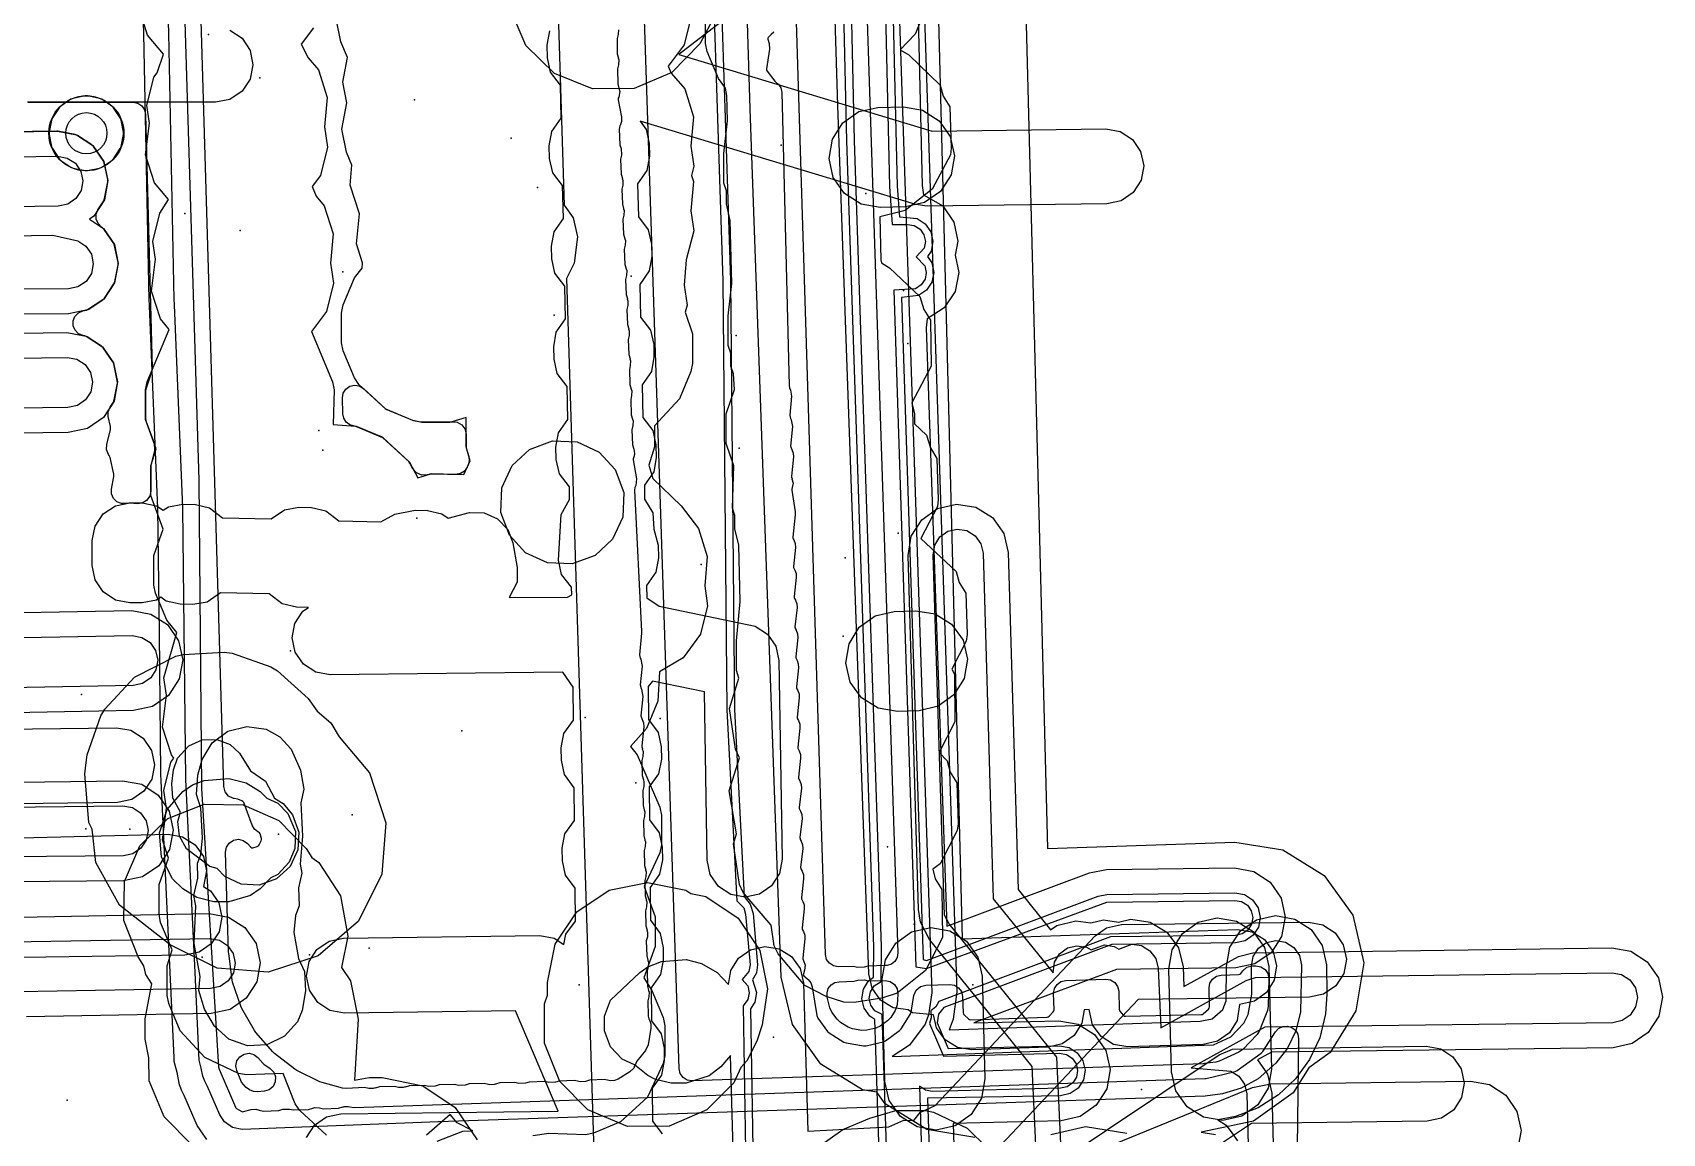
# Model space of a CAD drawing. Header units: metres. Extents: x 17722 to 17999, y 13535 to 15917.
# Drawn here: x 17805 to 17870.2, y 14778 to 14822 of the extents above; entities that cross this region are included whole.
import ezdxf

# ---------------------------------------------------------------- set-up
doc = ezdxf.new("R2010")
doc.units = ezdxf.units.M
for name, color, linetype in [('AI_GREENING_ALLOWED_ZONE', 4, 'Continuous'), ('AI_GREENING_EXCLUSIONS', 1, 'Continuous'), ('AI_GREENING_LAWN', 82, 'Continuous'), ('AI_GREENING_REJECTED', 6, 'Continuous'), ('AI_GREENING_SHRUBS', 92, 'Continuous')]:
    doc.layers.add(name, color=color, linetype=linetype)

# ---------------------------------------------------------------- blocks, each defined once
blk = doc.blocks.new('AI_SHRUB')
for radius in [1, 0.55]:
    blk.add_circle((0, 0), radius)

msp = doc.modelspace()

# ---------------------------------------------------------------- linework, layer by layer
at = {"layer": 'AI_GREENING_ALLOWED_ZONE'}
msp.add_lwpolyline([(17804.783, 14819.215), (17808.981, 14819.215), (17809.17, 14819.178), (17809.33, 14819.073), (17809.44, 14818.915), (17809.481, 14818.728), (17809.74, 14808.584), (17809.715, 14808.415), (17809.495, 14807.746), (17809.482, 14807.669), (17809.482, 14806.564), (17809.497, 14806.48), (17809.821, 14805.576), (17809.837, 14805.291), (17809.697, 14804.706), (17809.69, 14804.648), (17809.69, 14803.659), (17809.647, 14803.456), (17809.525, 14803.288), (17809.347, 14803.184), (17809.141, 14803.161), (17808.885, 14803.186), (17808.812, 14803.183), (17808.709, 14803.162), (17808.515, 14803.162), (17808.336, 14803.236), (17808.198, 14803.372), (17808.122, 14803.55), (17808.12, 14803.744), (17808.212, 14804.241), (17808.211, 14804.337), (17808.069, 14805.004), (17808.031, 14805.093), (17808.005, 14805.131), (17807.925, 14805.323), (17807.931, 14805.531), (17808.075, 14806.132), (17808.077, 14806.241), (17807.991, 14806.644), (17807.988, 14806.839), (17808.06, 14807.02), (17808.193, 14807.224), (17808.229, 14807.314), (17808.353, 14807.984), (17808.351, 14808.081), (17808.21, 14808.748), (17808.171, 14808.836), (17807.785, 14809.398), (17807.716, 14809.466), (17807.144, 14809.837), (17807.054, 14809.873), (17806.983, 14809.886), (17806.801, 14809.959), (17806.661, 14810.095), (17806.584, 14810.275), (17806.582, 14810.471), (17806.656, 14810.652), (17806.793, 14810.792), (17806.974, 14810.868), (17807.117, 14810.897), (17807.206, 14810.934), (17807.771, 14811.316), (17807.839, 14811.385), (17808.215, 14811.954), (17808.251, 14812.043), (17808.381, 14812.712), (17808.381, 14812.809), (17808.244, 14813.477), (17808.207, 14813.566), (17807.825, 14814.131), (17807.756, 14814.199), (17807.718, 14814.224), (17807.58, 14814.361), (17807.504, 14814.54), (17807.502, 14814.734), (17807.574, 14814.914), (17807.809, 14815.275), (17807.845, 14815.365), (17807.969, 14816.035), (17807.968, 14816.132), (17807.826, 14816.799), (17807.788, 14816.888), (17807.401, 14817.45), (17807.332, 14817.517), (17806.76, 14817.888), (17806.76, 14817.888), (17806.671, 14817.924), (17805.976, 14818.053), (17805.927, 14818.057), (17800.008, 14817.979)], dxfattribs=at)
msp.add_lwpolyline([(17817.357, 14807.388), (17817.39, 14807.579), (17817.493, 14807.743), (17817.65, 14807.855), (17817.839, 14807.899), (17818.03, 14807.868), (17818.195, 14807.767), (17819.06, 14806.971), (17819.132, 14806.925), (17820.153, 14806.498), (17820.2, 14806.484), (17820.473, 14806.429), (17820.523, 14806.424), (17821.648, 14806.424), (17821.727, 14806.435), (17821.939, 14806.421), (17822.127, 14806.32), (17822.255, 14806.149), (17822.3, 14805.941), (17822.3, 14805.465), (17822.31, 14805.395), (17822.411, 14805.051), (17822.43, 14804.874), (17822.385, 14804.701), (17822.347, 14804.618), (17822.235, 14804.463), (17822.072, 14804.362), (17821.883, 14804.329), (17820.926, 14804.348), (17820.853, 14804.339), (17820.756, 14804.311), (17820.531, 14804.3), (17820.324, 14804.388), (17820.177, 14804.559), (17820.058, 14804.785), (17820.006, 14804.852), (17818.996, 14805.781), (17818.924, 14805.828), (17817.918, 14806.248), (17817.84, 14806.267), (17817.835, 14806.267), (17817.657, 14806.314), (17817.508, 14806.421), (17817.408, 14806.575), (17817.371, 14806.755), (17817.357, 14807.388)], close=True, dxfattribs=at)
at = {"layer": 'AI_GREENING_EXCLUSIONS'}
for points in [[(17824.852, 14858.95), (17826.222, 14815.1), (17826.584, 14814.594), (17826.76, 14813.834), (17826.626, 14812.786), (17826.314, 14812.167), (17827.659, 14769.142), (17853.756, 14779.812), (17854.487, 14779.961), (17862.472, 14780.066), (17863.239, 14779.924), (17863.893, 14779.499), (17864.336, 14778.856), (17864.498, 14778.093), (17864.356, 14777.326)], [(17838.483, 14857.334), (17840.931, 14783.6), (17840.8, 14782.714), (17840.66, 14782.35), (17840.042, 14781.507), (17839.347, 14781.046), (17852.2, 14781.521), (17852.896, 14781.838), (17853.416, 14782.386), (17853.59, 14782.724), (17853.734, 14783.546), (17853.715, 14784.669), (17853.784, 14785.053), (17853.995, 14785.382), (17854.316, 14785.604), (17854.697, 14785.687), (17855.081, 14785.617), (17855.409, 14785.406), (17855.632, 14785.085), (17855.714, 14784.704), (17855.682, 14782.833), (17855.485, 14782.077), (17855.151, 14781.386), (17854.697, 14780.778), (17853.982, 14780.156), (17853.309, 14779.787), (17852.564, 14779.552), (17851.869, 14779.464), (17821.199, 14778.437), (17813.346, 14778.132), (17812.964, 14778.212), (17812.642, 14778.432), (17812.448, 14778.714), (17811.954, 14779.847), (17811.849, 14780.058), (17811.829, 14780.134), (17811.772, 14780.266), (17811.711, 14780.583), (17811.629, 14780.898), (17811.463, 14784.407), (17811.098, 14792.128), (17810.975, 14802.995), (17810.633, 14811.112), (17810.633, 14811.153), (17810.626, 14811.309), (17810.414, 14821.984), (17809.764, 14843.967)], [(17842.652, 14777.817), (17840.727, 14778.132), (17839.069, 14779.16), (17838.733, 14779.627), (17838.156, 14779.721), (17836.496, 14780.746), (17835.355, 14782.329), (17834.907, 14784.228), (17833.67, 14818.958), (17832.496, 14856.853)], [(17840.347, 14855.638), (17842.15, 14785.753), (17853.164, 14786.128), (17853.742, 14786.034), (17854.239, 14785.726), (17854.581, 14785.25), (17854.714, 14784.68), (17854.62, 14784.103), (17854.312, 14783.605), (17853.836, 14783.264), (17853.242, 14783.129), (17853.147, 14782.494), (17852.836, 14781.998), (17852.36, 14781.659), (17851.789, 14781.528), (17848.772, 14781.438), (17848.195, 14781.536), (17847.699, 14781.846), (17847.359, 14782.323), (17847.227, 14782.924), (17847.018, 14782.917), (17846.93, 14782.388), (17846.623, 14781.894), (17846.144, 14781.551), (17845.578, 14781.419), (17842.533, 14781.315), (17841.955, 14781.41), (17841.458, 14781.718), (17841.116, 14782.193), (17840.995, 14782.712), (17840.164, 14782.797), (17839.978, 14782.911), (17839.379, 14783), (17838.881, 14783.308), (17838.539, 14783.782), (17838.405, 14784.352), (17837.168, 14819.082), (17835.995, 14856.957)], [(17839.516, 14856.356), (17841.93, 14783.633), (17841.785, 14782.545), (17841.623, 14782.123), (17851.669, 14782.459), (17852.149, 14782.561), (17852.57, 14782.928), (17852.709, 14783.277), (17852.715, 14784.652), (17852.854, 14785.42), (17853.276, 14786.076), (17853.917, 14786.521), (17854.68, 14786.686), (17855.448, 14786.548), (17856.104, 14786.125), (17856.549, 14785.484), (17856.714, 14784.721), (17856.735, 14783.548), (17856.679, 14782.751), (17856.446, 14781.8), (17856.041, 14780.929), (17855.483, 14780.16), (17854.793, 14779.512), (17853.987, 14779.003), (17853.082, 14778.652), (17852.366, 14778.517), (17852.37, 14778.514), (17852.702, 14778.309), (17852.702, 14778.309), (17852.702, 14778.309), (17852.93, 14777.992), (17853.158, 14777.675)], [(17838.886, 14775.17), (17838.656, 14782.533), (17838.445, 14782.665), (17838.218, 14782.982), (17838.13, 14783.362), (17838.194, 14783.747), (17838.4, 14784.078), (17838.602, 14784.222), (17838.613, 14785.434), (17837.533, 14817.671), (17836.701, 14853.328)], [(17838.647, 14853.172), (17839.543, 14815.856), (17839.632, 14814.628), (17840.342, 14814.563), (17840.67, 14814.351), (17840.891, 14814.03), (17840.973, 14813.648), (17840.903, 14813.265), (17840.761, 14813.046), (17840.934, 14812.788), (17841.011, 14812.405), (17840.935, 14812.023), (17840.719, 14811.698), (17840.394, 14811.481), (17839.721, 14811.404), (17840.58, 14784.932), (17840.712, 14784.884), (17847.59, 14787.465), (17847.928, 14787.529), (17853.052, 14787.596), (17853.435, 14787.525), (17853.762, 14787.313), (17853.983, 14786.991), (17854.065, 14786.61), (17853.994, 14786.226), (17853.781, 14785.899), (17853.46, 14785.678), (17853.078, 14785.596), (17848.129, 14785.531), (17841.415, 14783.011), (17841.192, 14782.741), (17841.151, 14782.394), (17841.59, 14781.368), (17846.035, 14781.478), (17846.42, 14781.411), (17846.749, 14781.202), (17846.974, 14780.883), (17847.059, 14780.502), (17846.993, 14780.118), (17846.784, 14779.788), (17846.465, 14779.564), (17846.084, 14779.478), (17840.755, 14779.388), (17840.885, 14775.232)], [(17843.936, 14852.235), (17845.558, 14789.371), (17853.045, 14789.626), (17854.97, 14789.311), (17856.628, 14788.283), (17857.767, 14786.699), (17858.212, 14784.8), (17857.897, 14782.875), (17856.869, 14781.216), (17856.011, 14780.599), (17855.383, 14779.597), (17853.794, 14778.466), (17851.702, 14778.024), (17852.272, 14777.925)], [(17839.691, 14851.805), (17840.542, 14815.888), (17840.604, 14815.512), (17841.366, 14815.069), (17841.809, 14814.426), (17841.973, 14813.663), (17841.871, 14813.106), (17842.011, 14812.406), (17841.859, 14811.641), (17841.426, 14810.992), (17840.749, 14810.551), (17840.711, 14810.197), (17841.537, 14786.261), (17847.239, 14788.401), (17847.915, 14788.528), (17853.038, 14788.596), (17853.806, 14788.454), (17854.46, 14788.029), (17854.902, 14787.386), (17855.065, 14786.623), (17854.922, 14785.855), (17854.498, 14785.201), (17853.854, 14784.759), (17853.091, 14784.596), (17848.317, 14784.533), (17842.616, 14782.394), (17846.011, 14782.477), (17846.779, 14782.344), (17847.439, 14781.926), (17847.888, 14781.288), (17848.059, 14780.527), (17847.926, 14779.758), (17847.508, 14779.099), (17846.87, 14778.65), (17846.109, 14778.479), (17841.787, 14778.372), (17841.871, 14775.704)], [(17811.927, 14777.733), (17811.54, 14778.295), (17811.022, 14779.485), (17810.912, 14779.71), (17810.894, 14779.779), (17810.834, 14779.917), (17810.739, 14780.41), (17810.63, 14780.851), (17810.623, 14781.008), (17810.623, 14781.009), (17810.099, 14792.081), (17810.096, 14792.341), (17810.094, 14792.38), (17810.032, 14797.987), (17809.975, 14802.974), (17809.634, 14811.072), (17809.633, 14811.122), (17809.626, 14811.287), (17809.414, 14821.963), (17808.766, 14843.905)], [(17838.614, 14843.031), (17839.243, 14815.846), (17839.341, 14814.324), (17839.963, 14814.333), (17840.231, 14814.284), (17840.461, 14814.136), (17840.616, 14813.911), (17840.673, 14813.644), (17840.624, 14813.375), (17840.309, 14813.031), (17840.657, 14812.673), (17840.711, 14812.405), (17840.658, 14812.137), (17840.506, 14811.91), (17840.279, 14811.758), (17839.411, 14811.704), (17840.289, 14784.643), (17840.721, 14784.567), (17847.932, 14787.229), (17853.055, 14787.296), (17853.324, 14787.247), (17853.553, 14787.098), (17853.708, 14786.873), (17853.765, 14786.606), (17853.715, 14786.337), (17853.566, 14786.108), (17853.341, 14785.953), (17853.074, 14785.896), (17848.073, 14785.83), (17841.213, 14783.256), (17841.096, 14783.042), (17840.885, 14782.872), (17840.909, 14782.603), (17840.835, 14782.37), (17841.394, 14781.064), (17846.043, 14781.178), (17846.312, 14781.131), (17846.542, 14780.985), (17846.7, 14780.762), (17846.759, 14780.495), (17846.713, 14780.226), (17846.567, 14779.995), (17846.343, 14779.838), (17846.077, 14779.778), (17840.946, 14779.652), (17840.677, 14779.702), (17840.44, 14779.863), (17840.591, 14775.038)], [(17839.192, 14774.994), (17838.95, 14782.727), (17838.65, 14782.883), (17838.491, 14783.105), (17838.43, 14783.372), (17838.474, 14783.641), (17838.619, 14783.873), (17838.908, 14784.047), (17838.912, 14785.444), (17837.833, 14817.673), (17837.317, 14840.827)], [(17831.737, 14837.655), (17832.576, 14812.08), (17832.736, 14794.914), (17833.13, 14787.271), (17833.405, 14787), (17833.482, 14786.738), (17833.658, 14784.714), (17833.61, 14784.445), (17833.349, 14784.134), (17833.566, 14783.87), (17833.624, 14783.603), (17833.575, 14783.334), (17833.382, 14783.074), (17833.488, 14776.458)], [(17832.037, 14837.664), (17832.875, 14812.089), (17833.036, 14794.927), (17833.422, 14787.446), (17833.671, 14787.139), (17833.781, 14786.765), (17833.958, 14784.72), (17833.912, 14784.4), (17833.755, 14784.114), (17833.924, 14783.608), (17833.854, 14783.224), (17833.684, 14782.961), (17833.787, 14776.58)], [(17816.718, 14777.905), (17815.645, 14778.893), (17815.467, 14779.156), (17814.988, 14780.368), (17813.519, 14780.311), (17813.196, 14780.376), (17811.85, 14781.007), (17810.862, 14782.081), (17810.409, 14783.164), (17810.343, 14783.486), (17810.343, 14784.674), (17810.545, 14785.322), (17810.085, 14786.415), (17810.02, 14786.737), (17810.02, 14787.924), (17810.392, 14788.98), (17810.159, 14789.713), (17810.314, 14790.984), (17810.21, 14791.689), (17810.495, 14792.825), (17810.616, 14792.987), (17810.513, 14793.109), (17810.159, 14794.225), (17810.314, 14795.496), (17810.21, 14796.201), (17810.734, 14798.011), (17810.334, 14798.497), (17809.881, 14799.58), (17809.816, 14799.902), (17809.816, 14801.09), (17810.185, 14802.139), (17809.69, 14803.49), (17809.69, 14804.677), (17809.902, 14805.351), (17809.482, 14806.521), (17809.482, 14807.708), (17809.547, 14808.031), (17810.426, 14810.131), (17810.073, 14810.55), (17809.719, 14811.666), (17809.874, 14812.937), (17809.77, 14813.642), (17810.055, 14814.778), (17810.396, 14815.33), (17809.834, 14815.997), (17809.481, 14817.113), (17809.635, 14818.384), (17809.531, 14819.089), (17809.816, 14820.225), (17809.945, 14820.398), (17810.203, 14821.138), (17809.559, 14821.903), (17809.206, 14823.019)], [(17816.2, 14822.195), (17815.71, 14821.535), (17815.991, 14820.994), (17816.392, 14820.517), (17816.746, 14819.401), (17816.642, 14818.228), (17816.76, 14817.425), (17816.475, 14816.29), (17816.142, 14815.841), (17816.306, 14815.455), (17816.631, 14815.07), (17816.984, 14813.954), (17816.88, 14812.781), (17816.999, 14811.978), (17816.714, 14810.843), (17816.121, 14810.044), (17816.955, 14808.031), (17817.02, 14807.708), (17816.982, 14806.329), (17817.881, 14806.264), (17818.964, 14805.811), (17820.038, 14804.823), (17820.366, 14804.2), (17820.889, 14804.349), (17822.21, 14804.322), (17822.464, 14804.871), (17822.3, 14805.429), (17822.3, 14806.611), (17821.685, 14806.424), (17820.498, 14806.424), (17820.175, 14806.489), (17819.092, 14806.942), (17818.018, 14807.93), (17817.841, 14808.193), (17817.388, 14809.277), (17817.323, 14809.599), (17817.323, 14810.786), (17817.388, 14811.109), (17817.841, 14812.192), (17818.14, 14812.577), (17818.159, 14812.794), (17817.917, 14813.555), (17818.037, 14814.759), (17817.66, 14815.903), (17817.73, 14816.706), (17817.514, 14817.213), (17817.328, 14818.133), (17817.532, 14819.189), (17817.366, 14820.019), (17817.556, 14821.007), (17817.288, 14821.626), (17817.102, 14822.546)], [(17832.283, 14822.725), (17831.656, 14821.553), (17830.533, 14820.409), (17829.024, 14819.762), (17827.363, 14819.746), (17825.841, 14820.366), (17824.697, 14821.489), (17824.05, 14822.998)], [(17831.304, 14822.646), (17831.019, 14821.51), (17830.389, 14820.662), (17830.509, 14820.385), (17831.046, 14819.747), (17831.399, 14818.631), (17831.295, 14817.458), (17831.414, 14816.655), (17831.322, 14816.289), (17831.399, 14816.045), (17831.295, 14814.872), (17831.414, 14814.069), (17831.11, 14812.908), (17831.02, 14811.901), (17831.139, 14811.097), (17831.068, 14810.815), (17831.359, 14809.953), (17831.359, 14808.766), (17831.293, 14808.443), (17830.84, 14807.36), (17829.838, 14806.277), (17829.838, 14805.429), (17829.605, 14804.705), (17829.765, 14804.164), (17830.911, 14803.079), (17831.596, 14802.168), (17831.95, 14801.052), (17831.846, 14799.879), (17831.964, 14799.076), (17831.679, 14797.94), (17830.981, 14797.001), (17830.032, 14796.433), (17829.967, 14795.257), (17829.514, 14794.174), (17828.873, 14793.447), (17829.149, 14793.121), (17830.047, 14791.026), (17830.112, 14790.703), (17830.112, 14789.516), (17830.047, 14789.194), (17829.419, 14787.85), (17829.859, 14786.631), (17829.859, 14785.444), (17829.405, 14784.191), (17829.732, 14783.689), (17830.185, 14782.605), (17830.25, 14782.283), (17830.25, 14781.095), (17830.185, 14780.773), (17829.554, 14779.426), (17828.48, 14778.438), (17827.397, 14777.985), (17827.075, 14777.92), (17825.615, 14777.975), (17824.967, 14777.879)], [(17833.363, 14823.083), (17830.814, 14821.128), (17840.942, 14818.061), (17847.886, 14818.152), (17848.462, 14818.046), (17848.953, 14817.727), (17849.284, 14817.245), (17849.406, 14816.672), (17849.299, 14816.097), (17848.981, 14815.606), (17848.498, 14815.275), (17847.926, 14815.153), (17840.749, 14815.058), (17840.294, 14815.122), (17829.269, 14818.461), (17829.501, 14818.131), (17829.628, 14817.56), (17829.639, 14817.06), (17829.538, 14816.483), (17829.164, 14815.948), (17829.193, 14814.633), (17829.59, 14814.115), (17829.717, 14813.543), (17829.728, 14813.043), (17829.627, 14812.467), (17829.253, 14811.931), (17829.282, 14810.617), (17829.68, 14810.098), (17829.807, 14809.527), (17829.818, 14809.027), (17829.716, 14808.451), (17829.342, 14807.915), (17829.372, 14806.601), (17829.769, 14806.082), (17829.896, 14805.511), (17829.907, 14805.011), (17829.806, 14804.435), (17829.432, 14803.899), (17829.444, 14803.347), (17829.769, 14802.801), (17829.81, 14802.135), (17829.985, 14801.495), (17829.996, 14800.995), (17829.895, 14800.418), (17829.521, 14799.883), (17829.532, 14799.389), (17830.031, 14799.066), (17833.864, 14798.264), (17834.356, 14797.947), (17834.688, 14797.466), (17834.812, 14796.894), (17834.939, 14788.945), (17834.834, 14788.369), (17834.517, 14787.877), (17834.036, 14787.544), (17833.463, 14787.421), (17832.888, 14787.526), (17832.396, 14787.843), (17832.063, 14788.324), (17831.94, 14788.897), (17831.832, 14795.64), (17829.757, 14796.061), (17829.584, 14795.847), (17829.597, 14794.532), (17829.988, 14794.009), (17830.108, 14793.436), (17830.113, 14792.936), (17830.004, 14792.361), (17829.623, 14791.83), (17829.636, 14790.515), (17830.027, 14789.992), (17830.147, 14789.419), (17830.152, 14788.919), (17830.043, 14788.344), (17829.662, 14787.813), (17829.675, 14786.498), (17830.066, 14785.975), (17830.186, 14785.402), (17830.191, 14784.902), (17830.082, 14784.327), (17829.701, 14783.796), (17829.714, 14782.481), (17830.105, 14781.958), (17830.225, 14781.385), (17830.23, 14780.885), (17830.121, 14780.31), (17829.74, 14779.779), (17829.753, 14778.469), (17830.14, 14777.952)], [(17840.724, 14823.019), (17840.27, 14821.936), (17839.671, 14821.317), (17840.013, 14821.119), (17841.266, 14819.899), (17841.387, 14819.454), (17841.65, 14819.026), (17841.703, 14817.385), (17841.672, 14817.114), (17840.948, 14815.743), (17839.862, 14814.886), (17838.849, 14814.63), (17838.889, 14812.916), (17838.917, 14812.792), (17839.239, 14812.598), (17840.453, 14811.446), (17840.613, 14810.933), (17840.875, 14810.506), (17840.911, 14808.654), (17840.13, 14807.192), (17840.243, 14806.754), (17840.243, 14806.349), (17840.713, 14805.903), (17840.872, 14805.391), (17841.135, 14804.963), (17841.189, 14803.322), (17841.157, 14803.051), (17840.494, 14801.764), (17841.905, 14800.449), (17842.025, 14800.003), (17842.288, 14799.576), (17842.342, 14797.935), (17842.31, 14797.663), (17841.729, 14796.536), (17841.835, 14796.341), (17841.857, 14794.429), (17841.226, 14793.204), (17841.544, 14792.871), (17841.665, 14792.426), (17841.927, 14791.998), (17841.981, 14790.357), (17841.949, 14790.086), (17841.267, 14788.761), (17840.966, 14788.538), (17841.07, 14788.153), (17841.333, 14787.726), (17841.355, 14785.813), (17840.672, 14784.488), (17839.545, 14783.585), (17838.929, 14783.389), (17837.83, 14783.208), (17837.407, 14783.228), (17836.704, 14783.456), (17835.856, 14783.886), (17834.778, 14785.155), (17834.631, 14785.48), (17834.511, 14786.305), (17833.385, 14787.605), (17833.238, 14787.931), (17833.002, 14789.561), (17833.119, 14789.952), (17832.83, 14791.677), (17833.24, 14792.995), (17833.076, 14793.342), (17832.84, 14794.971), (17833.217, 14796.185), (17833.113, 14796.486), (17833.113, 14797.673), (17833.261, 14799.249), (17833.206, 14801.498), (17833.057, 14802.159), (17833.057, 14802.684), (17832.953, 14802.984), (17833.007, 14804.677), (17832.705, 14805.566), (17832.705, 14806.754), (17833.042, 14807.726), (17833.003, 14808.354), (17832.891, 14808.657), (17832.891, 14809.178), (17832.784, 14809.482), (17832.784, 14810.669), (17832.93, 14811.972), (17832.868, 14814.49), (17832.717, 14815.155), (17832.717, 14815.676), (17832.611, 14815.979), (17832.611, 14817.167), (17832.756, 14818.469), (17832.734, 14819.489), (17832.684, 14819.785), (17832.392, 14820.163), (17831.939, 14821.246), (17831.874, 14821.569), (17831.874, 14822.756)], [(17812.852, 14822.101), (17813.339, 14821.776), (17813.664, 14821.289), (17813.778, 14820.715), (17813.664, 14820.141), (17813.339, 14819.655), (17812.852, 14819.329), (17812.278, 14819.215), (17804.759, 14819.215)], [(17815.915, 14777.807), (17816.233, 14778.299), (17816.714, 14778.632), (17817.286, 14778.755), (17825.983, 14778.867), (17824.282, 14782.88), (17817.433, 14782.789), (17816.857, 14782.896), (17816.366, 14783.214), (17816.035, 14783.697), (17815.913, 14784.269), (17816.02, 14784.845), (17816.338, 14785.335), (17816.821, 14785.667), (17817.393, 14785.789), (17825.258, 14785.893), (17825.826, 14785.786), (17826.218, 14785.532), (17826.295, 14785.938), (17826.675, 14786.469), (17826.662, 14787.784), (17826.272, 14788.307), (17826.152, 14788.88), (17826.147, 14789.38), (17826.256, 14789.955), (17826.636, 14790.486), (17826.623, 14791.801), (17826.233, 14792.324), (17826.113, 14792.897), (17826.108, 14793.397), (17826.217, 14793.972), (17826.597, 14794.503), (17826.584, 14795.818), (17826.176, 14796.424), (17816.863, 14796.312), (17816.288, 14796.418), (17815.797, 14796.737), (17815.466, 14797.219), (17815.344, 14797.792), (17815.45, 14798.367), (17815.769, 14798.858), (17815.995, 14799.013), (17815.517, 14799.021), (17814.946, 14799.15), (17814.429, 14799.549), (17812.484, 14799.598), (17811.947, 14799.225), (17811.371, 14799.126), (17810.871, 14799.138), (17810.3, 14799.267), (17810.089, 14799.416), (17809.922, 14799.304), (17809.348, 14799.19), (17808.848, 14799.19), (17808.274, 14799.304), (17807.787, 14799.629), (17807.462, 14800.116), (17807.348, 14800.69), (17807.348, 14801.69), (17807.462, 14802.264), (17807.787, 14802.751), (17808.274, 14803.076), (17808.848, 14803.19), (17809.348, 14803.19), (17809.922, 14803.076), (17810.182, 14802.902), (17810.395, 14803.037), (17810.972, 14803.137), (17811.472, 14803.124), (17812.043, 14802.996), (17812.56, 14802.597), (17814.505, 14802.548), (17815.041, 14802.92), (17815.618, 14803.02), (17816.118, 14803.007), (17816.689, 14802.878), (17817.206, 14802.479), (17818.892, 14802.437), (17819.453, 14802.736), (17820.264, 14802.902), (17820.764, 14802.89), (17821.335, 14802.761), (17821.589, 14802.582), (17822.442, 14802.808), (17823.024, 14802.795), (17823.562, 14802.557), (17823.966, 14802.134), (17824.177, 14801.591), (17824.351, 14800.607), (17824.339, 14800.022), (17824.02, 14799.406), (17826.352, 14799.425), (17826.528, 14799.519), (17826.522, 14799.816), (17826.124, 14800.334), (17825.997, 14800.906), (17826.108, 14802.731), (17826.444, 14803.328), (17826.432, 14803.832), (17826.035, 14804.351), (17825.908, 14804.922), (17825.897, 14805.422), (17825.998, 14805.998), (17826.372, 14806.534), (17826.343, 14807.848), (17825.946, 14808.367), (17825.819, 14808.938), (17825.808, 14809.438), (17825.909, 14810.015), (17826.283, 14810.55), (17826.254, 14811.865), (17825.856, 14812.383), (17825.729, 14812.954), (17825.718, 14813.454), (17825.82, 14814.031), (17826.194, 14814.566), (17826.164, 14815.881), (17825.767, 14816.399), (17825.64, 14816.971), (17825.629, 14817.471), (17825.73, 14818.047), (17826.104, 14818.583), (17826.075, 14819.902), (17825.677, 14820.425), (17825.553, 14820.997), (17825.544, 14821.497), (17825.648, 14822.073)], [(17798.365, 14817.957), (17805.952, 14818.057), (17806.719, 14817.915), (17807.373, 14817.49), (17807.816, 14816.847), (17807.978, 14816.084), (17807.836, 14815.317), (17807.411, 14814.662), (17807.237, 14814.542), (17807.797, 14814.172), (17808.234, 14813.525), (17808.39, 14812.761), (17808.242, 14811.995), (17807.812, 14811.344), (17807.165, 14810.907), (17806.401, 14810.751), (17799.341, 14810.714)], [(17798.187, 14816.936), (17805.965, 14817.057), (17806.349, 14816.986), (17806.676, 14816.774), (17806.897, 14816.452), (17806.978, 14816.071), (17806.907, 14815.687), (17806.694, 14815.36), (17806.373, 14815.139), (17805.991, 14815.058), (17798.501, 14814.959)], [(17798.094, 14813.785), (17805.774, 14813.894), (17806.768, 14813.676), (17807.094, 14813.461), (17807.312, 14813.138), (17807.39, 14812.756), (17807.316, 14812.373), (17807.101, 14812.047), (17806.778, 14811.829), (17806.396, 14811.751), (17799.086, 14811.713)], [(17799.694, 14809.918), (17806.335, 14810.006), (17807.103, 14809.864), (17807.757, 14809.439), (17808.199, 14808.796), (17808.362, 14808.033), (17808.22, 14807.265), (17807.795, 14806.611), (17807.152, 14806.169), (17806.388, 14806.006), (17800.264, 14805.925)], [(17799.141, 14808.911), (17806.349, 14809.006), (17806.732, 14808.935), (17807.06, 14808.722), (17807.281, 14808.401), (17807.362, 14808.019), (17807.291, 14807.636), (17807.078, 14807.308), (17806.757, 14807.087), (17806.375, 14807.006), (17799.235, 14806.912)], [(17845.087, 14777.51), (17844.948, 14780.651), (17840.843, 14785.734), (17840.843, 14785.734), (17840.48, 14786.425), (17840.399, 14786.931), (17839.981, 14801.088), (17840.111, 14801.858), (17840.525, 14802.519), (17841.161, 14802.972), (17841.921, 14803.146), (17842.691, 14803.017), (17843.352, 14802.603), (17843.805, 14801.967), (17843.979, 14801.206), (17844.378, 14787.723), (17845.681, 14786.11), (17845.934, 14786.296), (17846.692, 14786.482), (17847.293, 14786.39), (17847.792, 14786.512), (17848.393, 14786.42), (17848.891, 14786.542), (17849.663, 14786.424), (17850.33, 14786.02), (17850.792, 14785.391), (17850.978, 14784.633), (17851.012, 14783.856), (17853.201, 14785.053), (17853.768, 14785.203), (17868.127, 14785.403), (17868.895, 14785.261), (17869.549, 14784.836), (17869.991, 14784.193), (17870.154, 14783.429), (17870.011, 14782.662), (17869.587, 14782.008), (17868.943, 14781.566), (17868.18, 14781.403), (17854.519, 14781.223), (17853.959, 14780.914), (17854.355, 14780.347), (17854.528, 14779.586), (17854.582, 14777.534)], [(17846.086, 14777.555), (17845.933, 14781.023), (17841.621, 14786.362), (17841.621, 14786.362), (17841.439, 14786.708), (17840.981, 14801.118), (17841.046, 14801.502), (17841.253, 14801.833), (17841.571, 14802.059), (17841.951, 14802.147), (17842.336, 14802.082), (17842.666, 14801.875), (17842.893, 14801.557), (17842.98, 14801.177), (17843.388, 14787.357), (17845.784, 14784.391), (17845.841, 14784.825), (17846.043, 14785.159), (17846.357, 14785.39), (17846.736, 14785.483), (17847.122, 14785.424), (17847.308, 14785.311), (17847.836, 14785.513), (17848.222, 14785.454), (17848.408, 14785.341), (17848.936, 14785.543), (17849.321, 14785.484), (17849.655, 14785.282), (17849.886, 14784.967), (17849.979, 14784.588), (17850.085, 14782.202), (17853.508, 14784.091), (17853.88, 14784.21), (17868.141, 14784.403), (17868.524, 14784.332), (17868.851, 14784.119), (17869.072, 14783.798), (17869.154, 14783.416), (17869.083, 14783.033), (17868.87, 14782.705), (17868.549, 14782.484), (17868.167, 14782.403), (17854.255, 14782.219), (17851.31, 14780.594), (17852.886, 14780.466), (17853.216, 14780.258), (17853.442, 14779.939), (17853.528, 14779.559), (17853.583, 14777.507)], [(17800.94, 14798.74), (17808.93, 14798.883), (17809.698, 14798.744), (17810.355, 14798.322), (17810.8, 14797.681), (17810.966, 14796.919), (17810.827, 14796.151), (17810.405, 14795.494), (17809.764, 14795.049), (17809.002, 14794.883), (17801.388, 14794.747)], [(17800.958, 14797.74), (17808.948, 14797.883), (17809.332, 14797.814), (17809.66, 14797.603), (17809.883, 14797.282), (17809.966, 14796.901), (17809.897, 14796.517), (17809.686, 14796.189), (17809.365, 14795.966), (17808.984, 14795.883), (17801.182, 14795.744)], [(17800.457, 14794.098), (17808.321, 14794.202), (17808.897, 14794.096), (17809.388, 14793.777), (17809.719, 14793.295), (17809.841, 14792.722), (17809.734, 14792.147), (17809.416, 14791.656), (17808.933, 14791.324), (17808.361, 14791.203), (17801.411, 14791.111)], [(17800.239, 14791.972), (17808.562, 14792.08), (17809.329, 14791.936), (17809.982, 14791.508), (17810.422, 14790.864), (17810.582, 14790.1), (17810.437, 14789.333), (17810.01, 14788.68), (17809.365, 14788.24), (17808.601, 14788.081), (17801.184, 14788.008)], [(17800.415, 14790.987), (17808.572, 14791.08), (17808.955, 14791.008), (17809.282, 14790.794), (17809.502, 14790.472), (17809.582, 14790.09), (17809.509, 14789.707), (17809.296, 14789.38), (17808.973, 14789.16), (17808.592, 14789.081), (17800.887, 14789.006)], [(17811.352, 14777.49), (17810.228, 14778.634), (17809.624, 14780.078), (17809.608, 14780.999), (17809.459, 14781.749), (17809.459, 14782.551), (17809.738, 14783.952), (17809.49, 14784.336), (17809.413, 14784.678), (17809.413, 14784.678), (17809.182, 14785.036), (17808.608, 14786.487), (17808.633, 14788.047), (17809.253, 14789.48), (17810.374, 14790.566), (17811.825, 14791.14), (17813.385, 14791.115), (17814.818, 14790.495), (17815.904, 14789.374), (17816.135, 14789.016), (17816.415, 14788.805), (17817.274, 14787.474), (17817.578, 14785.859), (17817.323, 14784.606), (17817.677, 14784.077), (17817.981, 14782.546), (17817.838, 14780.099), (17818.426, 14780.216), (17818.948, 14780.211), (17820.574, 14779.876), (17821.871, 14779.008), (17822.739, 14777.711)], [(17800.708, 14789.704), (17810.388, 14789.936), (17810.964, 14789.835), (17811.459, 14789.522), (17811.795, 14789.043), (17811.923, 14788.472), (17811.795, 14787.852), (17812.073, 14787.672), (17812.405, 14787.19), (17812.527, 14786.618), (17812.421, 14786.042), (17812.103, 14785.551), (17811.621, 14785.219), (17811.048, 14785.097), (17803.623, 14784.992)], [(17803.778, 14786.603), (17812.031, 14786.769), (17812.799, 14786.629), (17813.455, 14786.207), (17813.9, 14785.566), (17814.065, 14784.803), (17813.926, 14784.035), (17813.504, 14783.379), (17812.862, 14782.934), (17812.1, 14782.769), (17804.712, 14782.642)], [(17833.017, 14776.4), (17832.878, 14781.095), (17832.49, 14780.639), (17832.026, 14780.282), (17831.099, 14779.985), (17830.505, 14779.985), (17829.883, 14780.136), (17829.574, 14780.29), (17829.041, 14780.721), (17828.54, 14780.95), (17828.081, 14781.435), (17827.835, 14782.074), (17827.835, 14782.668), (17828.081, 14783.307), (17829.256, 14784.406), (17829.578, 14784.63), (17830.116, 14784.847), (17831.099, 14784.926), (17831.721, 14784.775), (17832.348, 14784.406), (17832.798, 14783.934), (17832.892, 14784.486), (17833.202, 14784.982), (17833.679, 14785.322), (17834.249, 14785.453), (17834.827, 14785.356), (17835.323, 14785.045), (17835.662, 14784.568), (17835.793, 14783.998), (17835.968, 14778.059), (17839.205, 14778.231), (17839.812, 14778.503), (17840.211, 14778.494), (17840.463, 14778.805), (17841.063, 14779.092), (17847.461, 14785.872), (17847.922, 14786.194), (17848.516, 14786.325), (17855.992, 14786.424), (17856.567, 14786.317), (17857.058, 14785.999), (17857.39, 14785.516), (17857.512, 14784.944), (17857.405, 14784.369), (17857.086, 14783.878), (17856.604, 14783.546), (17856.032, 14783.424), (17849.191, 14783.334), (17843.245, 14777.033)], [(17804.1, 14785.632), (17812.048, 14785.769), (17812.432, 14785.699), (17812.76, 14785.488), (17812.982, 14785.167), (17813.065, 14784.786), (17812.996, 14784.402), (17812.784, 14784.074), (17812.464, 14783.852), (17812.082, 14783.769), (17804.415, 14783.637)], [(17845.7, 14776.624), (17852.421, 14781.114), (17852.962, 14781.337), (17860.71, 14781.465), (17861.286, 14781.358), (17861.776, 14781.04), (17862.108, 14780.557), (17862.23, 14779.985), (17862.123, 14779.409), (17861.805, 14778.919), (17861.322, 14778.587), (17860.75, 14778.465), (17853.718, 14778.372), (17852.204, 14777.361)], [(17836.455, 14777.471), (17837.373, 14778.134), (17838.456, 14778.587), (17839.485, 14778.885), (17840.672, 14778.885), (17840.995, 14778.82), (17842.342, 14778.189), (17843.152, 14777.379)], [(17821.144, 14777.662), (17822.174, 14778.069), (17822.565, 14778.08), (17821.94, 14778.403), (17821.664, 14778.732), (17820.717, 14777.905)], [(17848.73, 14777.964), (17847.075, 14778.243), (17845.697, 14777.921)]]:
    msp.add_lwpolyline(points, dxfattribs=at)
for points in [[(17839.882, 14815.034), (17838.866, 14815.011), (17838.098, 14815.146), (17837.439, 14815.565), (17836.991, 14816.204), (17836.822, 14816.966), (17836.957, 14817.734), (17837.376, 14818.393), (17838.015, 14818.841), (17838.776, 14819.01), (17839.792, 14819.033), (17840.56, 14818.898), (17841.219, 14818.479), (17841.667, 14817.84), (17841.836, 14817.079), (17841.701, 14816.31), (17841.283, 14815.652), (17840.644, 14815.203), (17839.882, 14815.034)], [(17827.623, 14805.222), (17828.27, 14804.523), (17828.611, 14803.606), (17828.572, 14802.62), (17828.163, 14801.738), (17827.464, 14801.091), (17826.547, 14800.75), (17825.561, 14800.789), (17824.679, 14801.198), (17824.032, 14801.897), (17823.691, 14802.814), (17823.73, 14803.8), (17824.139, 14804.682), (17824.838, 14805.329), (17825.755, 14805.67), (17826.741, 14805.631), (17827.623, 14805.222)], [(17839.557, 14794.851), (17838.787, 14794.978), (17838.124, 14795.39), (17837.669, 14796.024), (17837.492, 14796.784), (17837.618, 14797.554), (17838.03, 14798.217), (17838.664, 14798.671), (17839.424, 14798.849), (17840.291, 14798.878), (17841.061, 14798.751), (17841.724, 14798.339), (17842.178, 14797.705), (17842.356, 14796.945), (17842.229, 14796.175), (17841.817, 14795.512), (17841.183, 14795.057), (17840.423, 14794.88), (17839.557, 14794.851)], [(17809.035, 14796.227), (17810.687, 14797.058), (17810.988, 14797.135), (17812.631, 14797.222), (17812.939, 14797.177), (17814.49, 14796.629), (17814.757, 14796.47), (17815.98, 14795.37), (17816.348, 14794.861), (17816.89, 14794.397), (17817.219, 14793.84), (17818.435, 14792.39), (17819.088, 14790.391), (17818.937, 14788.345), (17817.999, 14786.468), (17816.39, 14785.079), (17814.391, 14784.426), (17812.345, 14784.577), (17810.468, 14785.515), (17808.432, 14787.105), (17807.495, 14788.816), (17807.351, 14790.146), (17807.214, 14790.411), (17807.05, 14792.355), (17807.102, 14792.814), (17807.147, 14793.121), (17807.695, 14794.672), (17807.854, 14794.94), (17809.035, 14796.227)], [(17811.687, 14789.121), (17811.752, 14789.802), (17811.692, 14790.984), (17811.513, 14791.524), (17811.569, 14792.302), (17811.746, 14792.924), (17812.146, 14793.594), (17812.772, 14794.06), (17813.529, 14794.251), (17814.301, 14794.138), (17814.858, 14793.832), (17815.309, 14793.341), (17815.676, 14792.507), (17815.809, 14791.738), (17815.687, 14791.192), (17815.754, 14789.858), (17815.669, 14788.743), (17815.733, 14788.382), (17815.603, 14787.799), (17815.622, 14787.079), (17815.473, 14786.693), (17815.407, 14786.004), (17815.594, 14784.968), (17815.841, 14784.454), (17815.884, 14783.674), (17815.751, 14782.888), (17815.556, 14782.443), (17815.035, 14781.861), (17814.332, 14781.523), (17813.553, 14781.48), (17812.817, 14781.738), (17812.235, 14782.258), (17811.837, 14782.949), (17811.607, 14783.694), (17811.659, 14784.251), (17811.422, 14785.565), (17811.491, 14787.07), (17811.418, 14787.486), (17811.573, 14788.187), (17811.558, 14788.786), (17811.687, 14789.121)], [(17811.687, 14789.121), (17811.752, 14789.802), (17811.692, 14790.984), (17811.513, 14791.524), (17811.569, 14792.302), (17811.746, 14792.924), (17812.146, 14793.594), (17812.772, 14794.06), (17813.529, 14794.251), (17814.301, 14794.138), (17814.858, 14793.832), (17815.309, 14793.341), (17815.676, 14792.507), (17815.809, 14791.738), (17815.687, 14791.192), (17815.754, 14789.858), (17815.669, 14788.743), (17815.733, 14788.382), (17815.603, 14787.799), (17815.622, 14787.079), (17815.473, 14786.693), (17815.407, 14786.004), (17815.594, 14784.968), (17815.841, 14784.454), (17815.884, 14783.674), (17815.751, 14782.888), (17815.556, 14782.443), (17815.035, 14781.861), (17814.332, 14781.523), (17813.553, 14781.48), (17812.817, 14781.738), (17812.235, 14782.258), (17811.837, 14782.949), (17811.607, 14783.694), (17811.659, 14784.251), (17811.422, 14785.565), (17811.491, 14787.07), (17811.418, 14787.486), (17811.573, 14788.187), (17811.558, 14788.786), (17811.687, 14789.121)], [(17811.746, 14793.718), (17812.331, 14793.731), (17812.863, 14793.527), (17813.244, 14793.188), (17813.682, 14792.47), (17814.281, 14792.063), (17814.642, 14791.377), (17814.98, 14791.171), (17815.361, 14790.716), (17815.607, 14790.024), (17815.572, 14789.311), (17815.263, 14788.651), (17814.716, 14788.153), (17814.024, 14787.907), (17813.311, 14787.942), (17812.651, 14788.251), (17812.346, 14788.568), (17812.057, 14788.652), (17811.115, 14789.352), (17810.834, 14789.866), (17810.771, 14790.447), (17810.883, 14790.828), (17810.577, 14791.379), (17810.528, 14791.962), (17810.593, 14792.514), (17810.758, 14792.979), (17811.21, 14793.482), (17811.746, 14793.718)], [(17814.059, 14787.752), (17813.675, 14787.495), (17812.811, 14787.233), (17812.217, 14787.233), (17811.528, 14787.411), (17810.968, 14787.752), (17810.563, 14788.158), (17810.122, 14789.017), (17810.043, 14790), (17810.349, 14790.931), (17810.968, 14791.654), (17811.353, 14791.911), (17811.828, 14792.095), (17812.811, 14792.174), (17813.499, 14791.995), (17814.059, 14791.654), (17814.331, 14791.382), (17814.772, 14791.178), (17815.178, 14790.772), (17815.477, 14790.054), (17815.458, 14789.363), (17815.231, 14788.821), (17814.772, 14788.336), (17814.493, 14788.199), (17814.059, 14787.752)], [(17828.027, 14787.708), (17829.558, 14788.012), (17831.089, 14787.708), (17831.288, 14787.574), (17831.891, 14787.455), (17833.188, 14786.587), (17834.056, 14785.29), (17834.36, 14783.759), (17834.139, 14782.318), (17833.927, 14781.663), (17833.534, 14780.873), (17833.285, 14780.606), (17833.013, 14779.993), (17831.933, 14778.913), (17830.424, 14778.266), (17828.763, 14778.25), (17827.177, 14778.913), (17826.054, 14780.057), (17825.434, 14781.579), (17825.434, 14783.163), (17825.558, 14783.499), (17825.558, 14784.012), (17825.862, 14785.543), (17826.73, 14786.84), (17828.027, 14787.708)], [(17842.921, 14779.388), (17842.505, 14778.728), (17841.868, 14778.276), (17841.107, 14778.103), (17840.338, 14778.235), (17839.678, 14778.65), (17839.226, 14779.287), (17839.053, 14780.048), (17838.941, 14784.154), (17839.072, 14784.923), (17839.487, 14785.584), (17840.124, 14786.035), (17840.885, 14786.208), (17841.654, 14786.077), (17842.315, 14785.661), (17842.766, 14785.025), (17842.939, 14784.264), (17843.052, 14780.157), (17842.921, 14779.388)], [(17854.405, 14784.655), (17854.517, 14780.549), (17854.386, 14779.779), (17853.971, 14779.119), (17853.334, 14778.668), (17852.573, 14778.495), (17851.804, 14778.626), (17851.143, 14779.041), (17850.692, 14779.678), (17850.519, 14780.439), (17850.406, 14784.545), (17850.538, 14785.314), (17850.953, 14785.975), (17851.59, 14786.426), (17852.351, 14786.599), (17853.12, 14786.468), (17853.781, 14786.052), (17854.232, 14785.416), (17854.405, 14784.655)]]:
    msp.add_lwpolyline(points, close=True, dxfattribs=at)
at = {"layer": 'AI_GREENING_LAWN'}
for points in [[(17828.397, 14822.11), (17828.385, 14821.921), (17828.342, 14821.761), (17828.349, 14821.158), (17828.396, 14820.982), (17828.39, 14820.98), (17828.413, 14820.907), (17828.401, 14820.717), (17828.358, 14820.558), (17828.365, 14819.955), (17828.412, 14819.778), (17828.408, 14819.777), (17828.446, 14819.642), (17828.405, 14819.419), (17828.388, 14819.378), (17828.379, 14819.343), (17828.38, 14819.307), (17828.512, 14818.613), (17828.515, 14818.442), (17828.46, 14818.28), (17828.455, 14818.271), (17828.425, 14818.143), (17828.452, 14817.518), (17828.501, 14817.365), (17828.513, 14817.097), (17828.476, 14816.941), (17828.501, 14816.339), (17828.553, 14816.164), (17828.546, 14816.162), (17828.572, 14816.089), (17828.565, 14815.9), (17828.527, 14815.739), (17828.552, 14815.136), (17828.604, 14814.961), (17828.597, 14814.959), (17828.623, 14814.887), (17828.616, 14814.697), (17828.578, 14814.536), (17828.603, 14813.934), (17828.655, 14813.759), (17828.648, 14813.757), (17828.674, 14813.685), (17828.667, 14813.495), (17828.629, 14813.334), (17828.654, 14812.732), (17828.706, 14812.557), (17828.699, 14812.555), (17828.725, 14812.483), (17828.718, 14812.293), (17828.68, 14812.132), (17828.705, 14811.53), (17828.757, 14811.354), (17828.751, 14811.352), (17828.776, 14811.28), (17828.769, 14811.09), (17828.732, 14810.929), (17828.756, 14810.327), (17828.808, 14810.152), (17828.802, 14810.15), (17828.827, 14810.078), (17828.82, 14809.888), (17828.783, 14809.727), (17828.807, 14809.125), (17828.859, 14808.95), (17828.853, 14808.948), (17828.879, 14808.876), (17828.871, 14808.686), (17828.834, 14808.525), (17828.858, 14807.923), (17828.91, 14807.747), (17828.904, 14807.746), (17828.93, 14807.673), (17828.922, 14807.483), (17828.885, 14807.323), (17828.909, 14806.72), (17828.961, 14806.545), (17828.955, 14806.543), (17828.981, 14806.471), (17828.973, 14806.281), (17828.936, 14806.12), (17828.96, 14805.518), (17829.012, 14805.343), (17829.01, 14805.342), (17829.03, 14805.29), (17829.037, 14805.127), (17829.008, 14805.03), (17829.012, 14805.028), (17828.99, 14804.955), (17828.99, 14804.918), (17829.119, 14804.16), (17829.089, 14803.887), (17829.056, 14803.805), (17829.038, 14803.699), (17829.315, 14798.053), (17829.314, 14797.987), (17829.241, 14797.112), (17829.267, 14796.98), (17829.288, 14796.94), (17829.34, 14796.667), (17829.271, 14795.912), (17829.299, 14795.775), (17829.319, 14795.737), (17829.375, 14795.452), (17829.297, 14794.674), (17829.299, 14794.637), (17829.312, 14794.603), (17829.351, 14794.533), (17829.403, 14794.389), (17829.41, 14794.237), (17829.327, 14793.472), (17829.329, 14793.435), (17829.356, 14793.363), (17829.349, 14793.36), (17829.388, 14793.245), (17829.378, 14793.055), (17829.337, 14792.895), (17829.35, 14792.292), (17829.399, 14792.116), (17829.393, 14792.115), (17829.417, 14792.042), (17829.407, 14791.852), (17829.366, 14791.692), (17829.379, 14791.089), (17829.428, 14790.913), (17829.422, 14790.911), (17829.446, 14790.839), (17829.436, 14790.649), (17829.395, 14790.489), (17829.408, 14789.886), (17829.457, 14789.71), (17829.451, 14789.708), (17829.475, 14789.636), (17829.465, 14789.446), (17829.424, 14789.286), (17829.438, 14788.683), (17829.486, 14788.507), (17829.48, 14788.505), (17829.505, 14788.433), (17829.494, 14788.243), (17829.453, 14788.083), (17829.467, 14787.48), (17829.515, 14787.304), (17829.509, 14787.302), (17829.534, 14787.23), (17829.523, 14787.04), (17829.482, 14786.88), (17829.496, 14786.277), (17829.544, 14786.101), (17829.538, 14786.099), (17829.563, 14786.027), (17829.552, 14785.837), (17829.511, 14785.677), (17829.525, 14785.074), (17829.573, 14784.898), (17829.567, 14784.896), (17829.592, 14784.824), (17829.581, 14784.634), (17829.54, 14784.474), (17829.554, 14783.871), (17829.602, 14783.695), (17829.596, 14783.693), (17829.621, 14783.621), (17829.61, 14783.431), (17829.569, 14783.271), (17829.583, 14782.668), (17829.615, 14782.552), (17829.637, 14782.514), (17829.694, 14782.354), (17829.695, 14782.184), (17829.585, 14781.522), (17829.478, 14781.288), (17829.13, 14780.863), (17829.05, 14780.681), (17829.044, 14780.683), (17829.006, 14780.584), (17828.851, 14780.433), (17828.387, 14780.148), (17828.232, 14780.085), (17828.064, 14780.077), (17828.014, 14780.092), (17828.013, 14780.087), (17827.835, 14780.126), (17827.233, 14780.106), (17827.075, 14780.056), (17826.886, 14780.035), (17826.812, 14780.055), (17826.811, 14780.049), (17826.632, 14780.088), (17826.03, 14780.067), (17825.877, 14780.019), (17825.609, 14780.011), (17825.453, 14780.049), (17824.827, 14780.029), (17824.674, 14779.981), (17824.406, 14779.972), (17824.25, 14780.01), (17823.648, 14779.992), (17823.472, 14779.942), (17823.471, 14779.945), (17823.419, 14779.925), (17823.256, 14779.92), (17823.203, 14779.936), (17823.202, 14779.934), (17823.024, 14779.972), (17822.421, 14779.952), (17822.269, 14779.904), (17822.001, 14779.895), (17821.844, 14779.933), (17821.219, 14779.913), (17821.066, 14779.865), (17820.798, 14779.857), (17820.642, 14779.895), (17820.04, 14779.877), (17819.864, 14779.827), (17819.862, 14779.833), (17819.789, 14779.808), (17819.6, 14779.817), (17819.439, 14779.856), (17818.837, 14779.838), (17818.661, 14779.788), (17818.659, 14779.794), (17818.59, 14779.77), (17818.405, 14779.776), (17818.232, 14779.815), (17817.524, 14779.769), (17817.362, 14779.785), (17816.539, 14780.005), (17816.448, 14780.04), (17815.536, 14780.489), (17815.453, 14780.541), (17814.639, 14781.166), (17814.567, 14781.234), (17813.892, 14782.007), (17813.835, 14782.087), (17813.329, 14782.968), (17813.289, 14783.057), (17812.964, 14784.02), (17812.942, 14784.116), (17812.806, 14785.173), (17812.802, 14785.222), (17812.683, 14789.221), (17812.718, 14789.419), (17812.828, 14789.588), (17812.996, 14789.699), (17813.194, 14789.736), (17813.391, 14789.691), (17813.553, 14789.572), (17813.692, 14789.419), (17813.727, 14789.393), (17813.77, 14789.398), (17813.951, 14789.455), (17813.992, 14789.477), (17814.021, 14789.513), (17814.108, 14789.681), (17814.121, 14789.725), (17814.116, 14789.771), (17814.059, 14789.952), (17814.037, 14789.992), (17814.002, 14790.021), (17813.975, 14790.036), (17813.835, 14790.148), (17813.743, 14790.302), (17813.406, 14791.212), (17813.378, 14791.255), (17813.336, 14791.282), (17813.166, 14791.344), (17813.027, 14791.366), (17813.028, 14791.372), (17812.995, 14791.372), (17812.798, 14791.465), (17812.66, 14791.634), (17812.606, 14791.845), (17808.441, 14932.865)], [(17809.579, 14870.489), (17811.611, 14804.107), (17811.611, 14804.096), (17811.719, 14791.785), (17811.72, 14791.772), (17812.4, 14780.621), (17812.42, 14780.538), (17813.075, 14779.028), (17813.095, 14778.997), (17813.123, 14778.973), (17813.309, 14778.859), (17813.355, 14778.843), (17813.403, 14778.846), (17813.702, 14778.931), (17813.895, 14778.947), (17814.026, 14778.905), (17814.193, 14778.866), (17814.818, 14778.89), (17814.972, 14778.939), (17815.239, 14778.949), (17815.395, 14778.912), (17815.997, 14778.934), (17816.173, 14778.986), (17816.174, 14778.979), (17816.247, 14779.005), (17816.437, 14778.997), (17816.597, 14778.959), (17817.199, 14778.981), (17817.375, 14779.032), (17817.375, 14779.03), (17817.427, 14779.05), (17817.591, 14779.056), (17817.645, 14779.04), (17817.646, 14779.043), (17817.822, 14779.005), (17851.85, 14780.165), (17851.899, 14780.172), (17853.06, 14780.449), (17853.148, 14780.489), (17854.108, 14781.182), (17854.171, 14781.25), (17854.677, 14782.039), (17854.803, 14782.173), (17854.968, 14782.252), (17855.151, 14782.266), (17855.327, 14782.214), (17855.472, 14782.101), (17855.566, 14781.944), (17855.598, 14781.763), (17855.544, 14777.419)], [(17834.613, 14822.015), (17834.499, 14821.931), (17834.387, 14821.811), (17834.365, 14821.777), (17834.37, 14821.737), (17834.424, 14821.561), (17834.441, 14821.339), (17834.322, 14820.55), (17834.324, 14820.503), (17834.345, 14820.461), (17834.654, 14820.056), (17834.722, 14819.99), (17834.792, 14819.94), (17834.892, 14819.787), (17834.93, 14819.608), (17835.22, 14807.885), (17835.241, 14807.791), (17835.28, 14807.701), (17835.321, 14807.456), (17835.257, 14806.7), (17835.281, 14806.57), (17835.309, 14806.515), (17835.358, 14806.245), (17835.284, 14805.464), (17835.286, 14805.428), (17835.298, 14805.394), (17835.336, 14805.324), (17835.387, 14805.184), (17835.394, 14805.035), (17835.314, 14804.26), (17835.315, 14804.224), (17835.34, 14804.154), (17835.333, 14804.152), (17835.378, 14803.982), (17835.341, 14803.81), (17835.349, 14803.808), (17835.327, 14803.737), (17835.327, 14803.701), (17835.459, 14802.841), (17835.462, 14802.716), (17835.373, 14801.825), (17835.375, 14801.786), (17835.39, 14801.75), (17835.409, 14801.718), (17835.47, 14801.568), (17835.479, 14801.406), (17835.399, 14800.647), (17835.401, 14800.61), (17835.413, 14800.576), (17835.452, 14800.506), (17835.503, 14800.364), (17835.51, 14800.214), (17835.428, 14799.442), (17835.429, 14799.406), (17835.442, 14799.371), (17835.48, 14799.301), (17835.532, 14799.159), (17835.539, 14799.008), (17835.456, 14798.238), (17835.458, 14798.201), (17835.47, 14798.167), (17835.509, 14798.097), (17835.561, 14797.954), (17835.567, 14797.803), (17835.485, 14797.034), (17835.486, 14796.997), (17835.499, 14796.962), (17835.538, 14796.892), (17835.59, 14796.749), (17835.596, 14796.598), (17835.513, 14795.829), (17835.515, 14795.792), (17835.528, 14795.758), (17835.566, 14795.688), (17835.618, 14795.545), (17835.625, 14795.392), (17835.542, 14794.625), (17835.543, 14794.588), (17835.556, 14794.553), (17835.595, 14794.483), (17835.647, 14794.34), (17835.654, 14794.187), (17835.57, 14793.42), (17835.572, 14793.383), (17835.585, 14793.349), (17835.624, 14793.278), (17835.676, 14793.135), (17835.683, 14792.982), (17835.599, 14792.216), (17835.601, 14792.179), (17835.613, 14792.144), (17835.652, 14792.074), (17835.705, 14791.93), (17835.712, 14791.776), (17835.627, 14791.012), (17835.629, 14790.974), (17835.642, 14790.939), (17835.681, 14790.869), (17835.734, 14790.725), (17835.741, 14790.571), (17835.656, 14789.807), (17835.658, 14789.77), (17835.671, 14789.735), (17835.71, 14789.665), (17835.763, 14789.52), (17835.77, 14789.366), (17835.684, 14788.603), (17835.686, 14788.565), (17835.699, 14788.53), (17835.738, 14788.46), (17835.792, 14788.315), (17835.799, 14788.161), (17835.713, 14787.398), (17835.715, 14787.361), (17835.728, 14787.326), (17835.767, 14787.256), (17835.821, 14787.11), (17835.828, 14786.955), (17835.742, 14786.194), (17835.743, 14786.156), (17835.756, 14786.121), (17835.796, 14786.051), (17835.85, 14785.905), (17835.856, 14785.75), (17835.77, 14784.99), (17835.772, 14784.952), (17835.785, 14784.917), (17835.798, 14784.893), (17835.86, 14784.701), (17835.84, 14784.5), (17835.795, 14784.354), (17835.79, 14784.311), (17835.817, 14784.276), (17835.979, 14784.135), (17836.087, 14784), (17836.143, 14783.838), (17836.328, 14782.684), (17836.372, 14782.577), (17836.757, 14782.055), (17836.825, 14781.992), (17837.409, 14781.627), (17837.499, 14781.593), (17838.202, 14781.476), (17838.299, 14781.479), (17838.991, 14781.643), (17839.079, 14781.683), (17839.637, 14782.084), (17839.701, 14782.153), (17840.068, 14782.734), (17840.102, 14782.825), (17840.217, 14783.492), (17840.305, 14783.701), (17840.476, 14783.85), (17840.695, 14783.908), (17841.647, 14783.936), (17841.839, 14783.905), (17842.004, 14783.802), (17842.117, 14783.645), (17842.162, 14783.456), (17842.188, 14782.794), (17842.199, 14782.75), (17842.226, 14782.712), (17842.397, 14782.552), (17842.437, 14782.527), (17842.483, 14782.52), (17845.546, 14782.624), (17845.591, 14782.635), (17845.629, 14782.662), (17845.789, 14782.834), (17845.814, 14782.873), (17845.821, 14782.918), (17845.803, 14783.58), (17845.836, 14783.771), (17845.939, 14783.936), (17846.097, 14784.049), (17846.286, 14784.093), (17847.89, 14784.147), (17848.083, 14784.116), (17848.249, 14784.013), (17848.363, 14783.854), (17848.407, 14783.663), (17848.429, 14782.939), (17848.436, 14782.902), (17848.455, 14782.868), (17848.585, 14782.703), (17848.627, 14782.67), (17848.679, 14782.659), (17851.71, 14782.726), (17851.751, 14782.734), (17851.787, 14782.756), (17851.999, 14782.941), (17852.029, 14782.982), (17852.039, 14783.032), (17852.02, 14783.793), (17852.053, 14783.984), (17852.156, 14784.148), (17852.314, 14784.261), (17852.502, 14784.305), (17853.2, 14784.33), (17853.249, 14784.343), (17853.289, 14784.376), (17853.367, 14784.477), (17853.537, 14784.619), (17853.752, 14784.672), (17853.896, 14784.676), (17854.093, 14784.64), (17854.259, 14784.53), (17854.37, 14784.364), (17854.407, 14784.168), (17854.39, 14783.061), (17854.355, 14782.884), (17854.044, 14782.096), (17853.941, 14781.936), (17853.371, 14781.336), (17853.216, 14781.226), (17852.43, 14780.867), (17852.289, 14780.827), (17851.835, 14780.766), (17851.786, 14780.762), (17831.343, 14780.078), (17831.15, 14780.109), (17830.984, 14780.212), (17830.87, 14780.371), (17830.826, 14780.561), (17829.005, 14835.439)], [(17838.218, 14826.137), (17839.577, 14785.197), (17839.549, 14785.015), (17839.457, 14784.856), (17839.314, 14784.74), (17839.139, 14784.684), (17839.074, 14784.688), (17839.074, 14784.684), (17838.377, 14784.668), (17838.223, 14784.622), (17837.957, 14784.615), (17837.801, 14784.654), (17837.191, 14784.64), (17836.999, 14784.673), (17836.835, 14784.777), (17836.723, 14784.935), (17836.679, 14785.124), (17835.241, 14831.445)]]:
    msp.add_lwpolyline(points, dxfattribs=at)
for points in [[(17807.728, 14816.617), (17808.132, 14816.887), (17808.201, 14816.956), (17808.471, 14817.36), (17808.508, 14817.45), (17808.603, 14817.927), (17808.603, 14818.024), (17808.508, 14818.501), (17808.471, 14818.59), (17808.201, 14818.995), (17808.132, 14819.063), (17807.728, 14819.334), (17807.638, 14819.371), (17807.161, 14819.466), (17807.064, 14819.466), (17806.587, 14819.371), (17806.498, 14819.334), (17806.093, 14819.063), (17806.025, 14818.995), (17805.754, 14818.59), (17805.717, 14818.501), (17805.622, 14818.024), (17805.622, 14817.927), (17805.717, 14817.45), (17805.754, 14817.36), (17806.025, 14816.956), (17806.093, 14816.887), (17806.498, 14816.617), (17806.587, 14816.58), (17807.064, 14816.485), (17807.161, 14816.485), (17807.638, 14816.58), (17807.728, 14816.617)], [(17838.391, 14784.071), (17839.061, 14784.087), (17839.265, 14784.049), (17839.436, 14783.931), (17839.544, 14783.754), (17839.571, 14783.549), (17839.538, 14783.117), (17839.462, 14782.888), (17839.286, 14782.609), (17839.156, 14782.471), (17838.868, 14782.263), (17838.691, 14782.182), (17838.328, 14782.097), (17838.131, 14782.09), (17837.763, 14782.151), (17837.581, 14782.221), (17837.28, 14782.408), (17837.141, 14782.538), (17836.932, 14782.825), (17836.85, 14783.002), (17836.748, 14783.425), (17836.738, 14783.602), (17836.79, 14783.771), (17836.898, 14783.912), (17837.048, 14784.006), (17837.221, 14784.042), (17837.816, 14784.057), (17837.969, 14784.104), (17838.236, 14784.11), (17838.391, 14784.071)], [(17814.215, 14780.74), (17814.464, 14780.572), (17814.606, 14780.427), (17814.679, 14780.237), (17814.67, 14780.035), (17814.581, 14779.852), (17814.427, 14779.72), (17814.234, 14779.66), (17813.964, 14779.633), (17813.793, 14779.646), (17813.636, 14779.717), (17813.504, 14779.806), (17813.322, 14780.028), (17813.133, 14780.486), (17813.095, 14780.682), (17813.137, 14780.877), (17813.252, 14781.041), (17813.421, 14781.146), (17813.619, 14781.177), (17813.813, 14781.127), (17813.971, 14781.006), (17814.167, 14780.783), (17814.215, 14780.74)]]:
    msp.add_lwpolyline(points, close=True, dxfattribs=at)
at = {"layer": 'AI_GREENING_REJECTED'}
for p in [(17812, 14821.93), (17814.05, 14820.19), (17820.24, 14819.31), (17824.11, 14817.78), (17834.9, 14817.5), (17825.16, 14815.8), (17838.29, 14815.57), (17811.05, 14814.76), (17813.26, 14814.08), (17817.37, 14812.43), (17828.9, 14812.26), (17839.8, 14811.69), (17825.82, 14810.7), (17833.11, 14809.89), (17839.97, 14809.57), (17816.41, 14806.09), (17816.57, 14805.3), (17833.22, 14805.38), (17820.33, 14802.58), (17839.59, 14801.98), (17831.71, 14800.73), (17837.46, 14801), (17837.39, 14797.86), (17815.28, 14797.27), (17806.92, 14795.53), (17827.07, 14794.61), (17830.06, 14794.57), (17822.13, 14794.07), (17829.09, 14791.99), (17817.75, 14790.72), (17807.09, 14790.16), (17808.85, 14790.14), (17814.8, 14789.94), (17839.16, 14789.44), (17840.22, 14786.34), (17811.74, 14785.02), (17816.04, 14785.11), (17818.43, 14785.38), (17826.83, 14783.92), (17842.57, 14783.91), (17834.6, 14781.82), (17849.32, 14779.73), (17806.34, 14779.31)]:
    msp.add_point(p, dxfattribs=at)

# ---------------------------------------------------------------- block references
at = {"layer": 'AI_GREENING_SHRUBS', "xscale": 1.5, "yscale": 1.5}
msp.add_blockref('AI_SHRUB', (17807.113, 14817.975), dxfattribs=at)

doc.saveas('drawing.dxf')
